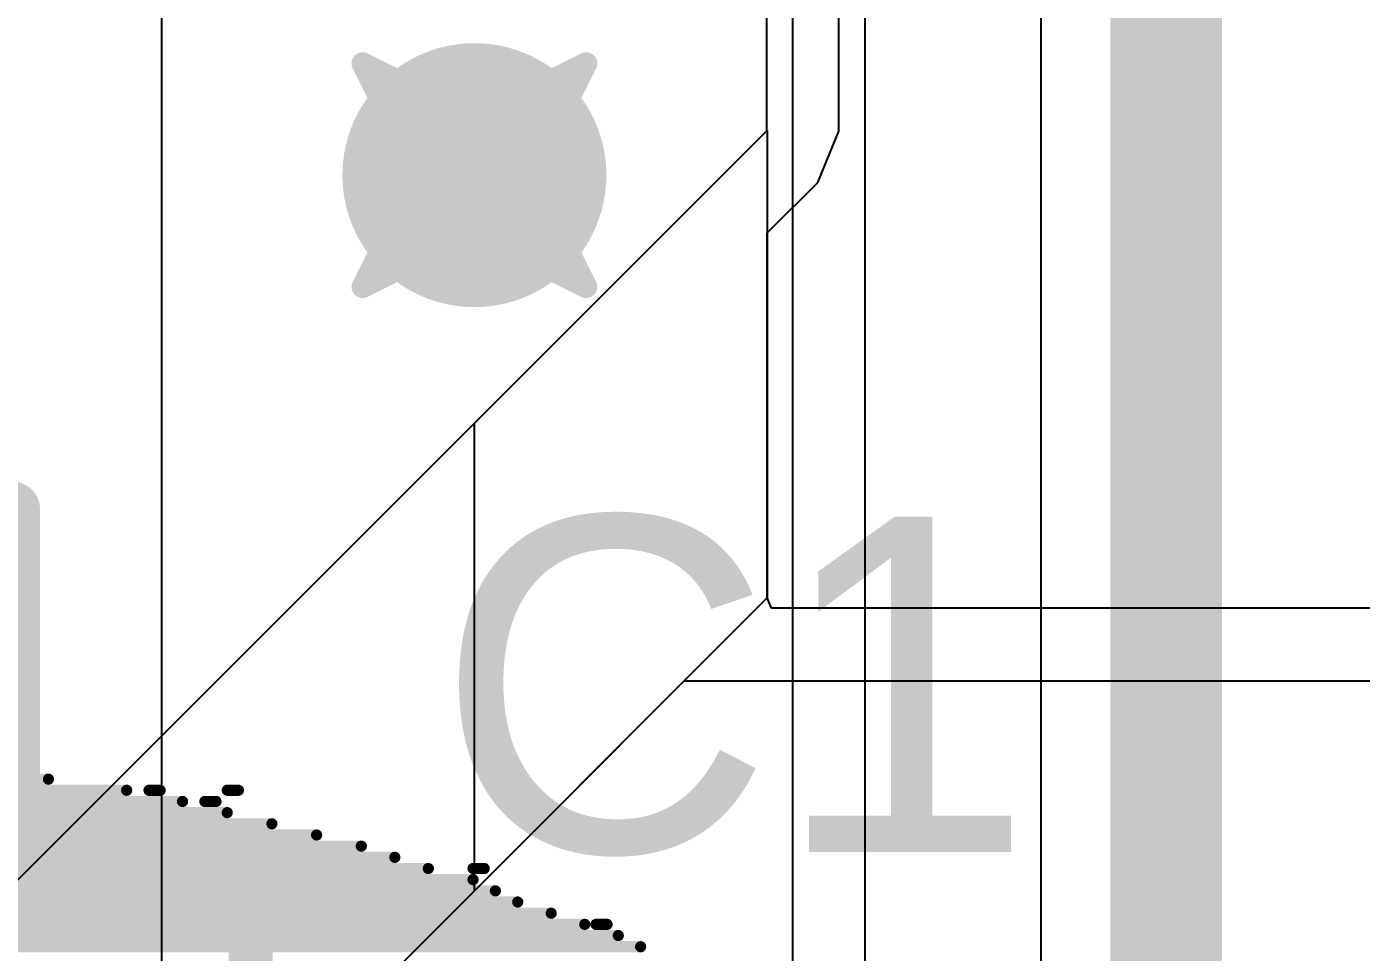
# Model space of a CAD drawing. Header units: inches. Extents: x -5 to 247, y -53 to 67.
# Drawn here: x 34.987 to 38.021, y -11.114 to -9.01 of the extents above; entities that cross this region are included whole.
import ezdxf

# ---------------------------------------------------------------- set-up
doc = ezdxf.new("R2010")
doc.units = ezdxf.units.IN
for name, color, linetype in [('Board Outline', 216, 'Continuous'), ('Bottom Layer', 5, 'Continuous'), ('Bottom Overlay', 54, 'Continuous'), ('Drill Drawing', 1, 'Continuous'), ('Top Layer', 1, 'Continuous'), ('Top Overlay', 2, 'Continuous'), ('Top Paste', 8, 'Continuous'), ('Top Solder', 216, 'Continuous'), ('Via Holes', 16, 'Continuous')]:
    doc.layers.add(name, color=color, linetype=linetype)
doc.styles.add('Arial', font='', dxfattribs={"height": 0.2})
doc.styles.get('Arial').set_extended_font_data('Arial')

# ---------------------------------------------------------------- blocks, each defined once
blk = doc.blocks.new('WLP_12__1_2_1_8__15')
at = {"layer": 'Top Layer'}
h = blk.add_hatch(color=1, dxfattribs=at)
edge = h.paths.add_edge_path()
edge.add_arc((-0.5999987999999999, 0.3999992), 0.1080008, 0, 360)
h = blk.add_hatch(color=1, dxfattribs=at)
edge = h.paths.add_edge_path()
edge.add_arc((-0.1999996, 0.3999992), 0.1080008, 0, 360)
h = blk.add_hatch(color=1, dxfattribs=at)
edge = h.paths.add_edge_path()
edge.add_arc((0.1999996, 0.3999992), 0.1080008, 0, 360)
h = blk.add_hatch(color=1, dxfattribs=at)
edge = h.paths.add_edge_path()
edge.add_arc((0.5999987999999999, 0.3999992), 0.1080008, 0, 360)
h = blk.add_hatch(color=1, dxfattribs=at)
edge = h.paths.add_edge_path()
edge.add_arc((-0.5999987999999999, 0), 0.1080008, 0, 360)
h = blk.add_hatch(color=1, dxfattribs=at)
edge = h.paths.add_edge_path()
edge.add_arc((-0.1999996, 0), 0.1080008, 0, 360)
h = blk.add_hatch(color=1, dxfattribs=at)
edge = h.paths.add_edge_path()
edge.add_arc((0.1999996, 0), 0.1080008, 0, 360)
h = blk.add_hatch(color=1, dxfattribs=at)
edge = h.paths.add_edge_path()
edge.add_arc((0.5999987999999999, 0), 0.1080008, 0, 360)
h = blk.add_hatch(color=1, dxfattribs=at)
edge = h.paths.add_edge_path()
edge.add_arc((-0.5999987999999999, -0.3999992), 0.1080008, 0, 360)
h = blk.add_hatch(color=1, dxfattribs=at)
edge = h.paths.add_edge_path()
edge.add_arc((-0.1999996, -0.3999992), 0.1080008, 0, 360)
h = blk.add_hatch(color=1, dxfattribs=at)
edge = h.paths.add_edge_path()
edge.add_arc((0.1999996, -0.3999992), 0.1080008, 0, 360)
h = blk.add_hatch(color=1, dxfattribs=at)
edge = h.paths.add_edge_path()
edge.add_arc((0.5999987999999999, -0.3999992), 0.1080008, 0, 360)
at = {"layer": 'Top Solder'}
h = blk.add_hatch(color=216, dxfattribs=at)
edge = h.paths.add_edge_path()
edge.add_arc((-0.5999987999999999, 0.3999992), 0.1580007, 0, 360)
h = blk.add_hatch(color=216, dxfattribs=at)
edge = h.paths.add_edge_path()
edge.add_arc((-0.1999996, 0.3999992), 0.1580007, 0, 360)
h = blk.add_hatch(color=216, dxfattribs=at)
edge = h.paths.add_edge_path()
edge.add_arc((0.1999996, 0.3999992), 0.1580007, 0, 360)
h = blk.add_hatch(color=216, dxfattribs=at)
edge = h.paths.add_edge_path()
edge.add_arc((0.5999987999999999, 0.3999992), 0.1580007, 0, 360)
h = blk.add_hatch(color=216, dxfattribs=at)
edge = h.paths.add_edge_path()
edge.add_arc((-0.5999987999999999, 0), 0.1580007, 0, 360)
h = blk.add_hatch(color=216, dxfattribs=at)
edge = h.paths.add_edge_path()
edge.add_arc((-0.1999996, 0), 0.1580007, 0, 360)
h = blk.add_hatch(color=216, dxfattribs=at)
edge = h.paths.add_edge_path()
edge.add_arc((0.1999996, 0), 0.1580007, 0, 360)
h = blk.add_hatch(color=216, dxfattribs=at)
edge = h.paths.add_edge_path()
edge.add_arc((0.5999987999999999, 0), 0.1580007, 0, 360)
h = blk.add_hatch(color=216, dxfattribs=at)
edge = h.paths.add_edge_path()
edge.add_arc((-0.5999987999999999, -0.3999992), 0.1580007, 0, 360)
h = blk.add_hatch(color=216, dxfattribs=at)
edge = h.paths.add_edge_path()
edge.add_arc((-0.1999996, -0.3999992), 0.1580007, 0, 360)
h = blk.add_hatch(color=216, dxfattribs=at)
edge = h.paths.add_edge_path()
edge.add_arc((0.1999996, -0.3999992), 0.1580007, 0, 360)
h = blk.add_hatch(color=216, dxfattribs=at)
edge = h.paths.add_edge_path()
edge.add_arc((0.5999987999999999, -0.3999992), 0.1580007, 0, 360)
at = {"layer": 'Top Overlay'}
for points in [[(-0.6998462, 0.7999476, 0.0999998, 0.0999998, 0), (-1.0998454, 0.7999476, 0.0999998, 0.0999998, 0)], [(-1.0998454, 0.3999484, 0.0999998, 0.0999998, 0), (-1.0998454, 0.7999476, 0.0999998, 0.0999998, 0)], [(-0.914908, -0.6451091999999999, 0.0999998, 0.0999998, 0), (-0.914908, 0.644906, 0.0999998, 0.0999998, 0)], [(0.9151111999999999, 0.644906, 0.0999998, 0.0999998, 0), (-0.914908, 0.644906, 0.0999998, 0.0999998, 0)], [(0.9151111999999999, -0.6451091999999999, 0.0999998, 0.0999998, 0), (0.9151111999999999, 0.644906, 0.0999998, 0.0999998, 0)], [(0.9151111999999999, -0.6451091999999999, 0.0999998, 0.0999998, 0), (-0.914908, -0.6451091999999999, 0.0999998, 0.0999998, 0)]]:
    blk.add_lwpolyline(points, format="xyseb", dxfattribs=at)
for points in [[(-1.12484408, 0.7999476, 0.0499999, 0.0499999, 1), (-1.07484672, 0.7999476, 0.0499999, 0.0499999, 1)], [(-1.12484408, 0.7999476, 0.0499999, 0.0499999, 1), (-1.07484672, 0.7999476, 0.0499999, 0.0499999, 1)], [(-0.7248448799999999, 0.7999476, 0.0499999, 0.0499999, 1), (-0.6748475199999999, 0.7999476, 0.0499999, 0.0499999, 1)], [(-0.93990668, 0.644906, 0.0499999, 0.0499999, 1), (-0.8899093199999999, 0.644906, 0.0499999, 0.0499999, 1)], [(-0.93990668, 0.644906, 0.0499999, 0.0499999, 1), (-0.8899093199999999, 0.644906, 0.0499999, 0.0499999, 1)], [(0.89011252, 0.644906, 0.0499999, 0.0499999, 1), (0.94010988, 0.644906, 0.0499999, 0.0499999, 1)], [(0.89011252, 0.644906, 0.0499999, 0.0499999, 1), (0.94010988, 0.644906, 0.0499999, 0.0499999, 1)], [(-1.12484408, 0.3999484, 0.0499999, 0.0499999, 1), (-1.07484672, 0.3999484, 0.0499999, 0.0499999, 1)], [(-0.93990668, -0.6451091999999999, 0.0499999, 0.0499999, 1), (-0.8899093199999999, -0.6451091999999999, 0.0499999, 0.0499999, 1)], [(-0.93990668, -0.6451091999999999, 0.0499999, 0.0499999, 1), (-0.8899093199999999, -0.6451091999999999, 0.0499999, 0.0499999, 1)], [(0.89011252, -0.6451091999999999, 0.0499999, 0.0499999, 1), (0.94010988, -0.6451091999999999, 0.0499999, 0.0499999, 1)], [(0.89011252, -0.6451091999999999, 0.0499999, 0.0499999, 1), (0.94010988, -0.6451091999999999, 0.0499999, 0.0499999, 1)]]:
    blk.add_lwpolyline(points, format="xyseb", close=True, dxfattribs=at)
at = {"layer": 'Top Paste'}
for p, q in [((-0.7077963999999999, 0.4863591999999999), (-0.6862063999999999, 0.5079491999999999)), ((-0.7077963999999999, 0.3135376), (-0.7077963999999999, 0.4863591999999999)), ((-0.6862063999999999, 0.5079491999999999), (-0.5133848, 0.5079491999999999)), ((-0.5133848, 0.5079491999999999), (-0.5133848, 0.5079491999999999)), ((-0.5133848, 0.5079491999999999), (-0.4917948, 0.4863591999999999)), ((-0.4917948, 0.4863591999999999), (-0.4917948, 0.4863591999999999)), ((-0.4917948, 0.4863591999999999), (-0.4917948, 0.3135376)), ((-0.3077972, 0.4863591999999999), (-0.2862072, 0.5079491999999999)), ((-0.3077972, 0.3135376), (-0.3077972, 0.4863591999999999)), ((-0.2862072, 0.5079491999999999), (-0.1133856, 0.5079491999999999)), ((-0.1133856, 0.5079491999999999), (-0.1133856, 0.5079491999999999)), ((-0.1133856, 0.5079491999999999), (-0.09179559999999999, 0.4863591999999999)), ((-0.09179559999999999, 0.4863591999999999), (-0.09179559999999999, 0.4863591999999999)), ((-0.09179559999999999, 0.4863591999999999), (-0.09179559999999999, 0.3135376)), ((0.0920496, 0.4863591999999999), (0.1136396, 0.5079491999999999)), ((0.0920496, 0.3135376), (0.0920496, 0.4863591999999999)), ((0.1136396, 0.5079491999999999), (0.2864612, 0.5079491999999999)), ((0.2864612, 0.5079491999999999), (0.2864612, 0.5079491999999999)), ((0.2864612, 0.5079491999999999), (0.3080512, 0.4863591999999999)), ((0.3080512, 0.4863591999999999), (0.3080512, 0.4863591999999999)), ((0.3080512, 0.4863591999999999), (0.3080512, 0.3135376)), ((0.4920488, 0.4863591999999999), (0.5136388, 0.5079491999999999)), ((0.4920488, 0.3135376), (0.4920488, 0.4863591999999999)), ((0.5136388, 0.5079491999999999), (0.6864604, 0.5079491999999999)), ((0.6864604, 0.5079491999999999), (0.6864604, 0.5079491999999999)), ((0.6864604, 0.5079491999999999), (0.7080504, 0.4863591999999999)), ((0.7080504, 0.4863591999999999), (0.7080504, 0.4863591999999999)), ((0.7080504, 0.4863591999999999), (0.7080504, 0.3135376)), ((-0.6862063999999999, 0.2919476), (-0.7077963999999999, 0.3135376)), ((-0.7077963999999999, 0.3135376), (-0.7077963999999999, 0.3135376)), ((-0.4917948, 0.3135376), (-0.5133848, 0.2919476)), ((-0.4917948, 0.3135376), (-0.4917948, 0.3135376)), ((-0.2862072, 0.2919476), (-0.3077972, 0.3135376)), ((-0.3077972, 0.3135376), (-0.3077972, 0.3135376)), ((-0.09179559999999999, 0.3135376), (-0.1133856, 0.2919476)), ((-0.09179559999999999, 0.3135376), (-0.09179559999999999, 0.3135376)), ((0.1136396, 0.2919476), (0.0920496, 0.3135376)), ((0.0920496, 0.3135376), (0.0920496, 0.3135376)), ((0.3080512, 0.3135376), (0.2864612, 0.2919476)), ((0.3080512, 0.3135376), (0.3080512, 0.3135376)), ((0.5136388, 0.2919476), (0.4920488, 0.3135376)), ((0.4920488, 0.3135376), (0.4920488, 0.3135376)), ((0.7080504, 0.3135376), (0.6864604, 0.2919476)), ((0.7080504, 0.3135376), (0.7080504, 0.3135376)), ((-0.5133848, 0.2919476), (-0.6862063999999999, 0.2919476)), ((-0.6862063999999999, 0.2919476), (-0.6862063999999999, 0.2919476)), ((-0.5133848, 0.2919476), (-0.5133848, 0.2919476)), ((-0.1133856, 0.2919476), (-0.2862072, 0.2919476)), ((-0.2862072, 0.2919476), (-0.2862072, 0.2919476)), ((-0.1133856, 0.2919476), (-0.1133856, 0.2919476)), ((0.2864612, 0.2919476), (0.1136396, 0.2919476)), ((0.1136396, 0.2919476), (0.1136396, 0.2919476)), ((0.2864612, 0.2919476), (0.2864612, 0.2919476)), ((0.6864604, 0.2919476), (0.5136388, 0.2919476)), ((0.5136388, 0.2919476), (0.5136388, 0.2919476)), ((0.6864604, 0.2919476), (0.6864604, 0.2919476)), ((-0.7077963999999999, 0.08635999999999999), (-0.6862063999999999, 0.10795)), ((-0.6862063999999999, 0.10795), (-0.5133848, 0.10795)), ((-0.5133848, 0.10795), (-0.5133848, 0.10795)), ((-0.5133848, 0.10795), (-0.4917948, 0.08635999999999999)), ((-0.3077972, 0.08635999999999999), (-0.2862072, 0.10795)), ((-0.2862072, 0.10795), (-0.1133856, 0.10795)), ((-0.1133856, 0.10795), (-0.1133856, 0.10795)), ((-0.1133856, 0.10795), (-0.09179559999999999, 0.08635999999999999)), ((0.0920496, 0.08635999999999999), (0.1136396, 0.10795)), ((0.1136396, 0.10795), (0.2864612, 0.10795)), ((0.2864612, 0.10795), (0.2864612, 0.10795)), ((0.2864612, 0.10795), (0.3080512, 0.08635999999999999)), ((0.4920488, 0.08635999999999999), (0.5136388, 0.10795)), ((0.5136388, 0.10795), (0.6864604, 0.10795)), ((0.6864604, 0.10795), (0.6864604, 0.10795)), ((0.6864604, 0.10795), (0.7080504, 0.08635999999999999)), ((-0.7077963999999999, -0.0864616), (-0.7077963999999999, 0.08635999999999999)), ((-0.4917948, 0.08635999999999999), (-0.4917948, 0.08635999999999999)), ((-0.4917948, 0.08635999999999999), (-0.4917948, -0.0864616)), ((-0.3077972, -0.0864616), (-0.3077972, 0.08635999999999999)), ((-0.09179559999999999, 0.08635999999999999), (-0.09179559999999999, 0.08635999999999999)), ((-0.09179559999999999, 0.08635999999999999), (-0.09179559999999999, -0.0864616)), ((0.0920496, -0.0864616), (0.0920496, 0.08635999999999999)), ((0.3080512, 0.08635999999999999), (0.3080512, 0.08635999999999999)), ((0.3080512, 0.08635999999999999), (0.3080512, -0.0864616)), ((0.4920488, -0.0864616), (0.4920488, 0.08635999999999999)), ((0.7080504, 0.08635999999999999), (0.7080504, 0.08635999999999999)), ((0.7080504, 0.08635999999999999), (0.7080504, -0.0864616)), ((-0.6862063999999999, -0.1080516), (-0.7077963999999999, -0.0864616)), ((-0.7077963999999999, -0.0864616), (-0.7077963999999999, -0.0864616)), ((-0.4917948, -0.0864616), (-0.5133848, -0.1080516)), ((-0.4917948, -0.0864616), (-0.4917948, -0.0864616)), ((-0.2862072, -0.1080516), (-0.3077972, -0.0864616)), ((-0.3077972, -0.0864616), (-0.3077972, -0.0864616)), ((-0.09179559999999999, -0.0864616), (-0.1133856, -0.1080516)), ((-0.09179559999999999, -0.0864616), (-0.09179559999999999, -0.0864616)), ((0.1136396, -0.1080516), (0.0920496, -0.0864616)), ((0.0920496, -0.0864616), (0.0920496, -0.0864616)), ((0.3080512, -0.0864616), (0.2864612, -0.1080516)), ((0.3080512, -0.0864616), (0.3080512, -0.0864616)), ((0.5136388, -0.1080516), (0.4920488, -0.0864616)), ((0.4920488, -0.0864616), (0.4920488, -0.0864616)), ((0.7080504, -0.0864616), (0.6864604, -0.1080516)), ((0.7080504, -0.0864616), (0.7080504, -0.0864616)), ((-0.5133848, -0.1080516), (-0.6862063999999999, -0.1080516)), ((-0.6862063999999999, -0.1080516), (-0.6862063999999999, -0.1080516)), ((-0.5133848, -0.1080516), (-0.5133848, -0.1080516)), ((-0.1133856, -0.1080516), (-0.2862072, -0.1080516)), ((-0.2862072, -0.1080516), (-0.2862072, -0.1080516)), ((-0.1133856, -0.1080516), (-0.1133856, -0.1080516)), ((0.2864612, -0.1080516), (0.1136396, -0.1080516)), ((0.1136396, -0.1080516), (0.1136396, -0.1080516)), ((0.2864612, -0.1080516), (0.2864612, -0.1080516)), ((0.6864604, -0.1080516), (0.5136388, -0.1080516)), ((0.5136388, -0.1080516), (0.5136388, -0.1080516)), ((0.6864604, -0.1080516), (0.6864604, -0.1080516)), ((-0.7077963999999999, -0.3136392), (-0.6862063999999999, -0.2920492)), ((-0.6862063999999999, -0.2920492), (-0.5133848, -0.2920492)), ((-0.5133848, -0.2920492), (-0.5133848, -0.2920492)), ((-0.5133848, -0.2920492), (-0.4917948, -0.3136392)), ((-0.3077972, -0.3136392), (-0.2862072, -0.2920492)), ((-0.2862072, -0.2920492), (-0.1133856, -0.2920492)), ((-0.1133856, -0.2920492), (-0.1133856, -0.2920492)), ((-0.1133856, -0.2920492), (-0.09179559999999999, -0.3136392)), ((0.0920496, -0.3136392), (0.1136396, -0.2920492)), ((0.1136396, -0.2920492), (0.2864612, -0.2920492)), ((0.2864612, -0.2920492), (0.2864612, -0.2920492)), ((0.2864612, -0.2920492), (0.3080512, -0.3136392)), ((0.4920488, -0.3136392), (0.5136388, -0.2920492)), ((0.5136388, -0.2920492), (0.6864604, -0.2920492)), ((0.6864604, -0.2920492), (0.6864604, -0.2920492)), ((0.6864604, -0.2920492), (0.7080504, -0.3136392)), ((-0.7077963999999999, -0.4864608), (-0.7077963999999999, -0.3136392)), ((-0.4917948, -0.3136392), (-0.4917948, -0.3136392)), ((-0.4917948, -0.3136392), (-0.4917948, -0.4864608)), ((-0.3077972, -0.4864608), (-0.3077972, -0.3136392)), ((-0.09179559999999999, -0.3136392), (-0.09179559999999999, -0.3136392)), ((-0.09179559999999999, -0.3136392), (-0.09179559999999999, -0.4864608)), ((0.0920496, -0.4864608), (0.0920496, -0.3136392)), ((0.3080512, -0.3136392), (0.3080512, -0.3136392)), ((0.3080512, -0.3136392), (0.3080512, -0.4864608)), ((0.4920488, -0.4864608), (0.4920488, -0.3136392)), ((0.7080504, -0.3136392), (0.7080504, -0.3136392)), ((0.7080504, -0.3136392), (0.7080504, -0.4864608)), ((-0.6862063999999999, -0.5080507999999999), (-0.7077963999999999, -0.4864608)), ((-0.7077963999999999, -0.4864608), (-0.7077963999999999, -0.4864608)), ((-0.5133848, -0.5080507999999999), (-0.6862063999999999, -0.5080507999999999)), ((-0.6862063999999999, -0.5080507999999999), (-0.6862063999999999, -0.5080507999999999)), ((-0.4917948, -0.4864608), (-0.5133848, -0.5080507999999999)), ((-0.5133848, -0.5080507999999999), (-0.5133848, -0.5080507999999999)), ((-0.4917948, -0.4864608), (-0.4917948, -0.4864608)), ((-0.2862072, -0.5080507999999999), (-0.3077972, -0.4864608)), ((-0.3077972, -0.4864608), (-0.3077972, -0.4864608)), ((-0.1133856, -0.5080507999999999), (-0.2862072, -0.5080507999999999)), ((-0.2862072, -0.5080507999999999), (-0.2862072, -0.5080507999999999)), ((-0.09179559999999999, -0.4864608), (-0.1133856, -0.5080507999999999)), ((-0.1133856, -0.5080507999999999), (-0.1133856, -0.5080507999999999)), ((-0.09179559999999999, -0.4864608), (-0.09179559999999999, -0.4864608)), ((0.1136396, -0.5080507999999999), (0.0920496, -0.4864608)), ((0.0920496, -0.4864608), (0.0920496, -0.4864608)), ((0.2864612, -0.5080507999999999), (0.1136396, -0.5080507999999999)), ((0.1136396, -0.5080507999999999), (0.1136396, -0.5080507999999999)), ((0.3080512, -0.4864608), (0.2864612, -0.5080507999999999)), ((0.2864612, -0.5080507999999999), (0.2864612, -0.5080507999999999)), ((0.3080512, -0.4864608), (0.3080512, -0.4864608)), ((0.5136388, -0.5080507999999999), (0.4920488, -0.4864608)), ((0.4920488, -0.4864608), (0.4920488, -0.4864608)), ((0.6864604, -0.5080507999999999), (0.5136388, -0.5080507999999999)), ((0.5136388, -0.5080507999999999), (0.5136388, -0.5080507999999999)), ((0.7080504, -0.4864608), (0.6864604, -0.5080507999999999)), ((0.6864604, -0.5080507999999999), (0.6864604, -0.5080507999999999)), ((0.7080504, -0.4864608), (0.7080504, -0.4864608))]:
    blk.add_line(p, q, dxfattribs=at)
blk = doc.blocks.new('C___0402_55')
at = {"layer": 'Top Layer'}
for points in [[(-0.6985, -0.3175), (-0.6985, 0.3175), (-0.2412999999999999, 0.3175), (-0.2413, -0.3175)], [(0.2412999999999999, -0.3175), (0.2413, 0.3175), (0.6985, 0.3175), (0.6985, -0.3175)]]:
    blk.add_hatch(color=1, dxfattribs=at).paths.add_polyline_path(points)
at = {"layer": 'Top Paste'}
for points in [[(-0.6985, -0.3175), (-0.6985, 0.3175), (-0.2412999999999999, 0.3175), (-0.2413, -0.3175)], [(0.2412999999999999, -0.3175), (0.2413, 0.3175), (0.6985, 0.3175), (0.6985, -0.3175)]]:
    blk.add_hatch(color=8, dxfattribs=at).paths.add_polyline_path(points)
at = {"layer": 'Top Solder'}
for points in [[(-0.7584998799999999, -0.37749988), (-0.7584998799999999, 0.37749988), (-0.18130012, 0.37749988), (-0.18130012, -0.37749988)], [(0.18130012, -0.37749988), (0.18130012, 0.37749988), (0.7584998799999999, 0.37749988), (0.7584998799999999, -0.37749988)]]:
    blk.add_hatch(color=216, dxfattribs=at).paths.add_polyline_path(points)
at = {"layer": 'Top Overlay'}
for points in [[(-0.7874, 0.4064, 0.127, 0.127, 0), (-0.2794, 0.4064, 0.127, 0.127, 0)], [(-0.7874, -0.4064, 0.127, 0.127, 0), (-0.7874, 0.4064, 0.127, 0.127, 0)], [(0.2794, 0.4064, 0.127, 0.127, 0), (0.7874, 0.4064, 0.127, 0.127, 0)], [(0.7874, -0.4064, 0.127, 0.127, 0), (0.7874, 0.4064, 0.127, 0.127, 0)], [(-0.7874, -0.4064, 0.127, 0.127, 0), (-0.2794, -0.4064, 0.127, 0.127, 0)], [(0.2794, -0.4064, 0.127, 0.127, 0), (0.7874, -0.4064, 0.127, 0.127, 0)]]:
    blk.add_lwpolyline(points, format="xyseb", dxfattribs=at)
for points in [[(-0.8191499999999999, 0.4064, 0.0635, 0.0635, 1), (-0.7556499999999999, 0.4064, 0.0635, 0.0635, 1)], [(-0.8191499999999999, 0.4064, 0.0635, 0.0635, 1), (-0.7556499999999999, 0.4064, 0.0635, 0.0635, 1)], [(-0.31115, 0.4064, 0.0635, 0.0635, 1), (-0.24765, 0.4064, 0.0635, 0.0635, 1)], [(0.24765, 0.4064, 0.0635, 0.0635, 1), (0.31115, 0.4064, 0.0635, 0.0635, 1)], [(0.7556499999999999, 0.4064, 0.0635, 0.0635, 1), (0.8191499999999999, 0.4064, 0.0635, 0.0635, 1)], [(0.7556499999999999, 0.4064, 0.0635, 0.0635, 1), (0.8191499999999999, 0.4064, 0.0635, 0.0635, 1)], [(-0.8191499999999999, -0.4064, 0.0635, 0.0635, 1), (-0.7556499999999999, -0.4064, 0.0635, 0.0635, 1)], [(-0.8191499999999999, -0.4064, 0.0635, 0.0635, 1), (-0.7556499999999999, -0.4064, 0.0635, 0.0635, 1)], [(-0.31115, -0.4064, 0.0635, 0.0635, 1), (-0.24765, -0.4064, 0.0635, 0.0635, 1)], [(0.24765, -0.4064, 0.0635, 0.0635, 1), (0.31115, -0.4064, 0.0635, 0.0635, 1)], [(0.7556499999999999, -0.4064, 0.0635, 0.0635, 1), (0.8191499999999999, -0.4064, 0.0635, 0.0635, 1)], [(0.7556499999999999, -0.4064, 0.0635, 0.0635, 1), (0.8191499999999999, -0.4064, 0.0635, 0.0635, 1)]]:
    blk.add_lwpolyline(points, format="xyseb", close=True, dxfattribs=at)

msp = doc.modelspace()

# ---------------------------------------------------------------- hatches: boundary and pattern name
at = {"layer": 'Bottom Layer'}
h = msp.add_hatch(color=5, dxfattribs=at)
edge = h.paths.add_edge_path()
edge.add_arc((36.00513246, -9.347199999999999), 0.2999994, 0, 360)
at = {"layer": 'Top Layer'}
h = msp.add_hatch(color=1, dxfattribs=at)
edge = h.paths.add_edge_path()
edge.add_arc((36.00513246, -9.347199999999999), 0.2999994, 0, 360)
at = {"layer": 'Via Holes'}
h = msp.add_hatch(color=7, dxfattribs=at)
edge = h.paths.add_edge_path()
edge.add_arc((36.00513246, -9.347199999999999), 0.1499997, 0, 360)

# ---------------------------------------------------------------- linework, layer by layer
at = {"layer": 'Board Outline'}
msp.add_lwpolyline([(49.77204929999999, 6.34762002, 0.254, 0.254, -0.6503997786023338), (32.11751006, -53.0546564, 0.254, 0.254, 0)], format="xyseb", dxfattribs=at)
at = {"layer": 'Bottom Layer'}
for p, q in [((37.29266862, 1.9310858), (37.29266862, -18.21397424)), ((35.294824, -18.3896), (35.294824, -7.746999999999999)), ((36.72839999999999, -7.746999999999999), (36.72839999999999, -20.19300254)), ((36.89335775999999, -20.19300254), (36.89335775999999, -7.746999999999999))]:
    msp.add_line(p, q, dxfattribs=at)
msp.add_lwpolyline([(37.57754232, -18.56888844, 0.254, 0.254, 0), (37.57754232, 2.286, 0.254, 0.254, 0)], format="xyseb", dxfattribs=at)
at = {"layer": 'Bottom Overlay'}
for points in [[(33.15727176, -10.71998618, 0.0254, 0.0254, 0), (35.03687176, -10.71998618, 0.0254, 0.0254, 0)], [(32.97947176, -10.74538618, 0.0254, 0.0254, 0), (35.21467175999999, -10.74538618, 0.0254, 0.0254, 0)], [(35.26547176, -10.74538618, 0.0254, 0.0254, 0), (35.29087176, -10.74538618, 0.0254, 0.0254, 0)], [(35.44327176, -10.74538618, 0.0254, 0.0254, 0), (35.46867176, -10.74538618, 0.0254, 0.0254, 0)], [(32.87787176, -10.77078618, 0.0254, 0.0254, 0), (35.34167176, -10.77078618, 0.0254, 0.0254, 0)], [(35.39247176, -10.77078618, 0.0254, 0.0254, 0), (35.41787176, -10.77078618, 0.0254, 0.0254, 0)], [(32.77627175999999, -10.79618618, 0.0254, 0.0254, 0), (35.44327176, -10.79618618, 0.0254, 0.0254, 0)], [(32.67467176, -10.82158618, 0.0254, 0.0254, 0), (35.54487176, -10.82158618, 0.0254, 0.0254, 0)], [(32.47147176, -10.87238618, 0.0254, 0.0254, 0), (35.74807176, -10.87238618, 0.0254, 0.0254, 0)], [(32.54767176, -10.84698618, 0.0254, 0.0254, 0), (35.64647176, -10.84698618, 0.0254, 0.0254, 0)], [(32.39527176, -10.89778618, 0.0254, 0.0254, 0), (35.82427175999999, -10.89778618, 0.0254, 0.0254, 0)], [(32.29367176, -10.92318618, 0.0254, 0.0254, 0), (35.90047175999999, -10.92318618, 0.0254, 0.0254, 0)], [(36.00207175999999, -10.92318618, 0.0254, 0.0254, 0), (36.02747176, -10.92318618, 0.0254, 0.0254, 0)], [(32.24287176, -10.94858618, 0.0254, 0.0254, 0), (36.00207175999999, -10.94858618, 0.0254, 0.0254, 0)], [(32.16667176, -10.97398618, 0.0254, 0.0254, 0), (36.05287176, -10.97398618, 0.0254, 0.0254, 0)], [(32.03967176, -11.02478618, 0.0254, 0.0254, 0), (36.17987176, -11.02478618, 0.0254, 0.0254, 0)], [(32.09047176, -10.99938618, 0.0254, 0.0254, 0), (36.10367176, -10.99938618, 0.0254, 0.0254, 0)], [(31.96347176, -11.05018618, 0.0254, 0.0254, 0), (36.25607176, -11.05018618, 0.0254, 0.0254, 0)], [(36.28147176, -11.05018618, 0.0254, 0.0254, 0), (36.30687175999999, -11.05018618, 0.0254, 0.0254, 0)], [(31.88727176, -11.07558618, 0.0254, 0.0254, 0), (36.33227176, -11.07558618, 0.0254, 0.0254, 0)], [(31.83647176, -11.10098618, 0.0254, 0.0254, 0), (36.38307176, -11.10098618, 0.0254, 0.0254, 0)]]:
    msp.add_lwpolyline(points, format="xyseb", dxfattribs=at)
for points in [[(35.03052176, -10.71998618, 0.0127, 0.0127, 1), (35.04322175999999, -10.71998618, 0.0127, 0.0127, 1)], [(35.20832176, -10.74538618, 0.0127, 0.0127, 1), (35.22102176, -10.74538618, 0.0127, 0.0127, 1)], [(35.25912175999999, -10.74538618, 0.0127, 0.0127, 1), (35.27182176, -10.74538618, 0.0127, 0.0127, 1)], [(35.28452176, -10.74538618, 0.0127, 0.0127, 1), (35.29722176, -10.74538618, 0.0127, 0.0127, 1)], [(35.43692176, -10.74538618, 0.0127, 0.0127, 1), (35.44962176, -10.74538618, 0.0127, 0.0127, 1)], [(35.46232175999999, -10.74538618, 0.0127, 0.0127, 1), (35.47502176, -10.74538618, 0.0127, 0.0127, 1)], [(35.33532176, -10.77078618, 0.0127, 0.0127, 1), (35.34802175999999, -10.77078618, 0.0127, 0.0127, 1)], [(35.38612176, -10.77078618, 0.0127, 0.0127, 1), (35.39882176, -10.77078618, 0.0127, 0.0127, 1)], [(35.41152175999999, -10.77078618, 0.0127, 0.0127, 1), (35.42422176, -10.77078618, 0.0127, 0.0127, 1)], [(35.43692176, -10.79618618, 0.0127, 0.0127, 1), (35.44962176, -10.79618618, 0.0127, 0.0127, 1)], [(35.53852176, -10.82158618, 0.0127, 0.0127, 1), (35.55122176, -10.82158618, 0.0127, 0.0127, 1)], [(35.64012176, -10.84698618, 0.0127, 0.0127, 1), (35.65282175999999, -10.84698618, 0.0127, 0.0127, 1)], [(35.74172176, -10.87238618, 0.0127, 0.0127, 1), (35.75442176, -10.87238618, 0.0127, 0.0127, 1)], [(35.81792176, -10.89778618, 0.0127, 0.0127, 1), (35.83062176, -10.89778618, 0.0127, 0.0127, 1)], [(35.89412176, -10.92318618, 0.0127, 0.0127, 1), (35.90682176, -10.92318618, 0.0127, 0.0127, 1)], [(35.99572176, -10.92318618, 0.0127, 0.0127, 1), (36.00842176, -10.92318618, 0.0127, 0.0127, 1)], [(36.02112175999999, -10.92318618, 0.0127, 0.0127, 1), (36.03382176, -10.92318618, 0.0127, 0.0127, 1)], [(35.99572176, -10.94858618, 0.0127, 0.0127, 1), (36.00842176, -10.94858618, 0.0127, 0.0127, 1)], [(36.04652176, -10.97398618, 0.0127, 0.0127, 1), (36.05922176, -10.97398618, 0.0127, 0.0127, 1)], [(36.09732176, -10.99938618, 0.0127, 0.0127, 1), (36.11002176, -10.99938618, 0.0127, 0.0127, 1)], [(36.17352175999999, -11.02478618, 0.0127, 0.0127, 1), (36.18622176, -11.02478618, 0.0127, 0.0127, 1)], [(36.24972176, -11.05018618, 0.0127, 0.0127, 1), (36.26242176, -11.05018618, 0.0127, 0.0127, 1)], [(36.27512176, -11.05018618, 0.0127, 0.0127, 1), (36.28782176, -11.05018618, 0.0127, 0.0127, 1)], [(36.30052176, -11.05018618, 0.0127, 0.0127, 1), (36.31322176, -11.05018618, 0.0127, 0.0127, 1)], [(36.32592175999999, -11.07558618, 0.0127, 0.0127, 1), (36.33862176, -11.07558618, 0.0127, 0.0127, 1)], [(36.37672176, -11.10098618, 0.0127, 0.0127, 1), (36.38942176, -11.10098618, 0.0127, 0.0127, 1)]]:
    msp.add_lwpolyline(points, format="xyseb", close=True, dxfattribs=at)
at = {"layer": 'Drill Drawing'}
for points in [[(35.75113246, -9.0932, 0.0508, 0.0508, 0), (36.00513246, -9.220199999999998, 0.0508, 0.0508, 0)], [(35.75113246, -9.0932, 0.0508, 0.0508, 0), (35.87813246, -9.347199999999999, 0.0508, 0.0508, 0)], [(36.00513246, -9.220199999999998, 0.0508, 0.0508, 0), (36.25913246, -9.0932, 0.0508, 0.0508, 0)], [(36.13213245999999, -9.347199999999999, 0.0508, 0.0508, 0), (36.25913246, -9.0932, 0.0508, 0.0508, 0)], [(35.75113246, -9.6012, 0.0508, 0.0508, 0), (35.87813246, -9.347199999999999, 0.0508, 0.0508, 0)], [(36.13213245999999, -9.347199999999999, 0.0508, 0.0508, 0), (36.25913246, -9.6012, 0.0508, 0.0508, 0)], [(35.75113246, -9.6012, 0.0508, 0.0508, 0), (36.00513246, -9.4742, 0.0508, 0.0508, 0)], [(36.00513246, -9.4742, 0.0508, 0.0508, 0), (36.25913246, -9.6012, 0.0508, 0.0508, 0)]]:
    msp.add_lwpolyline(points, format="xyseb", dxfattribs=at)
for points in [[(35.73843246, -9.0932, 0.0254, 0.0254, 1), (35.76383246, -9.0932, 0.0254, 0.0254, 1)], [(35.73843246, -9.0932, 0.0254, 0.0254, 1), (35.76383246, -9.0932, 0.0254, 0.0254, 1)], [(36.24643245999999, -9.0932, 0.0254, 0.0254, 1), (36.27183246, -9.0932, 0.0254, 0.0254, 1)], [(36.24643245999999, -9.0932, 0.0254, 0.0254, 1), (36.27183246, -9.0932, 0.0254, 0.0254, 1)], [(35.99243246, -9.220199999999998, 0.0254, 0.0254, 1), (36.01783246, -9.220199999999998, 0.0254, 0.0254, 1)], [(35.99243246, -9.220199999999998, 0.0254, 0.0254, 1), (36.01783246, -9.220199999999998, 0.0254, 0.0254, 1)], [(35.86543246, -9.347199999999999, 0.0254, 0.0254, 1), (35.89083246, -9.347199999999999, 0.0254, 0.0254, 1)], [(35.86543246, -9.347199999999999, 0.0254, 0.0254, 1), (35.89083246, -9.347199999999999, 0.0254, 0.0254, 1)], [(36.11943246, -9.347199999999999, 0.0254, 0.0254, 1), (36.14483246, -9.347199999999999, 0.0254, 0.0254, 1)], [(36.11943246, -9.347199999999999, 0.0254, 0.0254, 1), (36.14483246, -9.347199999999999, 0.0254, 0.0254, 1)], [(35.99243246, -9.4742, 0.0254, 0.0254, 1), (36.01783246, -9.4742, 0.0254, 0.0254, 1)], [(35.99243246, -9.4742, 0.0254, 0.0254, 1), (36.01783246, -9.4742, 0.0254, 0.0254, 1)], [(35.73843246, -9.6012, 0.0254, 0.0254, 1), (35.76383246, -9.6012, 0.0254, 0.0254, 1)], [(35.73843246, -9.6012, 0.0254, 0.0254, 1), (35.76383246, -9.6012, 0.0254, 0.0254, 1)], [(36.24643245999999, -9.6012, 0.0254, 0.0254, 1), (36.27183246, -9.6012, 0.0254, 0.0254, 1)], [(36.24643245999999, -9.6012, 0.0254, 0.0254, 1), (36.27183246, -9.6012, 0.0254, 0.0254, 1)]]:
    msp.add_lwpolyline(points, format="xyseb", close=True, dxfattribs=at)
at = {"layer": 'Top Layer'}
for p, q in [((36.66889288, -6.495074639999999), (36.66889288, -9.247169719999999)), ((36.83385064, -9.247169719999999), (36.83385064, -6.495074639999999)), ((36.66889288, -9.247169719999999), (34.84535576, -11.07070684)), ((36.00513246, -9.91093014), (36.67073183999999, -9.24533076)), ((36.67073183999999, -9.24533076), (36.67073183999999, -10.3081074)), ((36.78553476, -9.363811599999998), (36.83385064, -9.247169719999999)), ((36.67073183999999, -9.478614519999999), (36.78553476, -9.363811599999998)), ((36.67073183999999, -10.30810486), (36.67073183999999, -9.478614519999999)), ((36.00513246, -10.97370678), (36.00513246, -9.91093014)), ((36.67073183999999, -10.3081074), (36.00513246, -10.97370678)), ((36.6804829, -10.33164558), (36.67073183999999, -10.30810486)), ((40.6020397, -10.33164558), (36.6804829, -10.33164558)), ((36.00513246, -10.97370678), (36.4822359, -10.49660334)), ((36.4822359, -10.49660334), (40.76699746, -10.49660334)), ((35.52803156, -11.45080768), (36.00513246, -10.97370678))]:
    msp.add_line(p, q, dxfattribs=at)

# ---------------------------------------------------------------- block references
msp.add_blockref('C___0402_55', (34.16695224, -10.51343592))
at = {"rotation": 270}
msp.add_blockref('WLP_12__1_2_1_8__15', (34.6964, -12.1633996), dxfattribs=at)

# ---------------------------------------------------------------- texts
at = {"layer": 'Top Overlay', "style": 'Arial'}
msp.add_text('C1', height=0.7619999999999999, dxfattribs=at).set_placement((35.91616134, -10.8856145))

doc.saveas('drawing.dxf')
